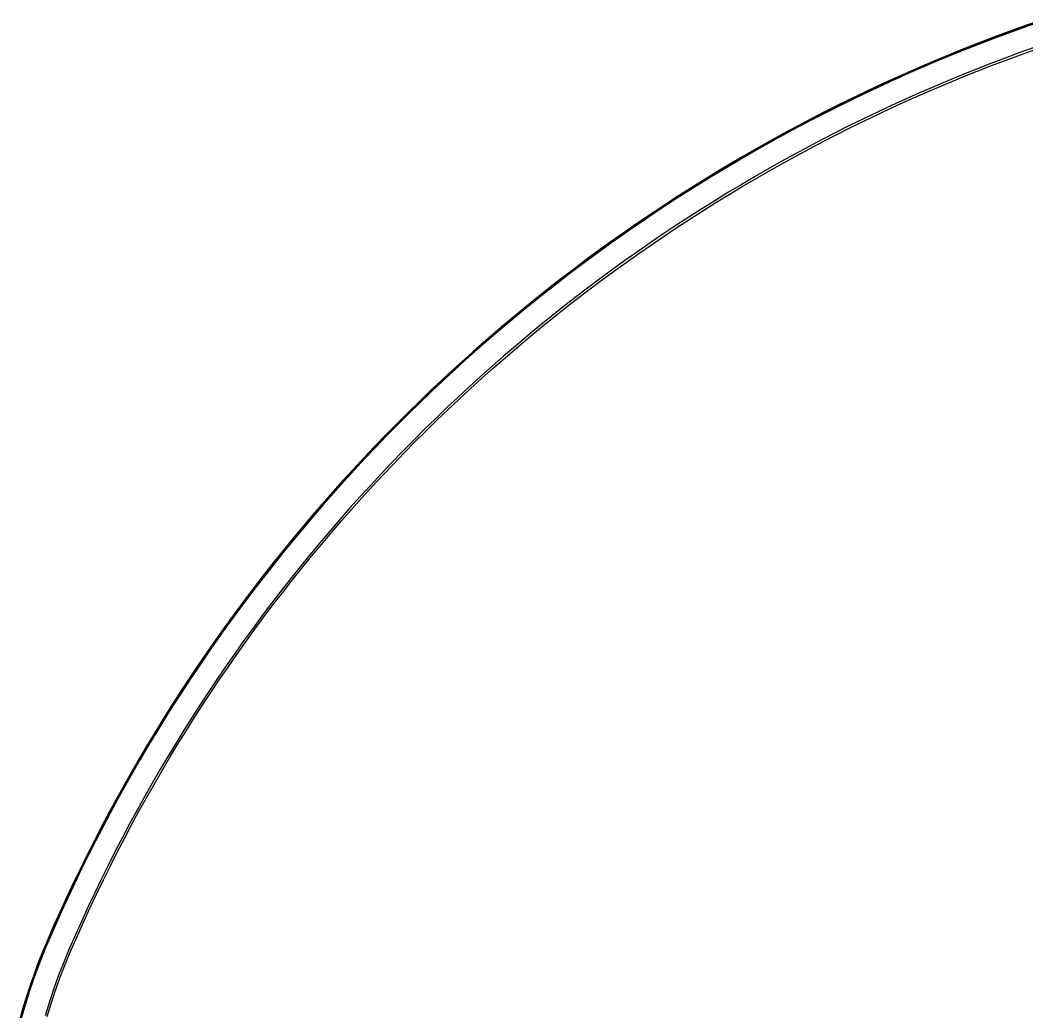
# Model space of a CAD drawing. Header units: millimetres. Extents: x 188.6 to 263.2, y 40.1 to 120.1.
# Drawn here: x 246.067 to 246.651, y 55.841 to 56.417 of the extents above; entities that cross this region are included whole.
import ezdxf

# ---------------------------------------------------------------- set-up
doc = ezdxf.new("R2010")
doc.units = ezdxf.units.MM
doc.layers.add('ARQ', color=8, linetype='Continuous')

# ---------------------------------------------------------------- blocks, each defined once
blk = doc.blocks.new('arq-3pav')
at = {"layer": 'ARQ'}
for p, q in [((41.6514, 16.16011), (41.64282, 16.15712)), ((41.64288, 16.15696), (41.65146, 16.15994)), ((41.63426, 16.15406), (41.62574, 16.15091)), ((41.64282, 16.15712), (41.63426, 16.15406)), ((41.63432, 16.15389), (41.64288, 16.15696)), ((41.6344, 16.15369), (41.64295, 16.15675)), ((41.63446, 16.15352), (41.64301, 16.15659)), ((41.64306, 16.15645), (41.63451, 16.15339)), ((41.64295, 16.15675), (41.65153, 16.15974)), ((41.64301, 16.15659), (41.65159, 16.15957)), ((41.62574, 16.15091), (41.61724, 16.14768)), ((41.61731, 16.14752), (41.6258, 16.15074)), ((41.61738, 16.14731), (41.62588, 16.15054)), ((41.61745, 16.14715), (41.62594, 16.15038)), ((41.62599, 16.15025), (41.6175, 16.14702)), ((41.6258, 16.15074), (41.63432, 16.15389)), ((41.62588, 16.15054), (41.6344, 16.15369)), ((41.62594, 16.15038), (41.63446, 16.15352)), ((41.63451, 16.15339), (41.62599, 16.15025)), ((41.60877, 16.14438), (41.60034, 16.14099)), ((41.60041, 16.14083), (41.60884, 16.14421)), ((41.60049, 16.14063), (41.60892, 16.14401)), ((41.60055, 16.14047), (41.60898, 16.14385)), ((41.60903, 16.14372), (41.60061, 16.14034)), ((41.61724, 16.14768), (41.60877, 16.14438)), ((41.60884, 16.14421), (41.61731, 16.14752)), ((41.60892, 16.14401), (41.61738, 16.14731)), ((41.60898, 16.14385), (41.61745, 16.14715)), ((41.6175, 16.14702), (41.60903, 16.14372)), ((41.64736, 16.14427), (41.63892, 16.14125)), ((41.63936, 16.14005), (41.64778, 16.14307)), ((41.59194, 16.13753), (41.58357, 16.13399)), ((41.58364, 16.13383), (41.592, 16.13737)), ((41.58372, 16.13363), (41.59209, 16.13717)), ((41.58379, 16.13347), (41.59216, 16.13701)), ((41.59221, 16.13688), (41.58385, 16.13334)), ((41.60034, 16.14099), (41.59194, 16.13753)), ((41.592, 16.13737), (41.60041, 16.14083)), ((41.59209, 16.13717), (41.60049, 16.14063)), ((41.59216, 16.13701), (41.60055, 16.14047)), ((41.60061, 16.14034), (41.59221, 16.13688)), ((41.63052, 16.13814), (41.62214, 16.13496)), ((41.6226, 16.13377), (41.63097, 16.13695)), ((41.63892, 16.14125), (41.63052, 16.13814)), ((41.63097, 16.13695), (41.63936, 16.14005)), ((41.58357, 16.13399), (41.57523, 16.13037)), ((41.5753, 16.13021), (41.58364, 16.13383)), ((41.57539, 16.13001), (41.58372, 16.13363)), ((41.57546, 16.12985), (41.58379, 16.13347)), ((41.58385, 16.13334), (41.57552, 16.12972)), ((41.61379, 16.1317), (41.60548, 16.12837)), ((41.62214, 16.13496), (41.61379, 16.1317)), ((41.61426, 16.13052), (41.6226, 16.13377)), ((41.56693, 16.12667), (41.55866, 16.12289)), ((41.55874, 16.12273), (41.567, 16.12651)), ((41.55883, 16.12254), (41.56709, 16.12631)), ((41.5589, 16.12238), (41.56716, 16.12615)), ((41.56722, 16.12602), (41.55896, 16.12225)), ((41.57523, 16.13037), (41.56693, 16.12667)), ((41.57526, 16.13031), (41.56695, 16.12661)), ((41.56695, 16.12661), (41.57529, 16.13024)), ((41.567, 16.12651), (41.5753, 16.13021)), ((41.56709, 16.12631), (41.57539, 16.13001)), ((41.56716, 16.12615), (41.57546, 16.12985)), ((41.57552, 16.12972), (41.56722, 16.12602)), ((41.57529, 16.13024), (41.57526, 16.13031)), ((41.59719, 16.12495), (41.58894, 16.12146)), ((41.60548, 16.12837), (41.59719, 16.12495)), ((41.59768, 16.12377), (41.60596, 16.12718)), ((41.60596, 16.12718), (41.61426, 16.13052)), ((41.55043, 16.11904), (41.54223, 16.11511)), ((41.55866, 16.12289), (41.55043, 16.11904)), ((41.5505, 16.11888), (41.55874, 16.12273)), ((41.5506, 16.11869), (41.55883, 16.12254)), ((41.55067, 16.11853), (41.5589, 16.12238)), ((41.55896, 16.12225), (41.55073, 16.1184)), ((41.58894, 16.12146), (41.58072, 16.11789)), ((41.58124, 16.11672), (41.58944, 16.12029)), ((41.58944, 16.12029), (41.59768, 16.12377)), ((41.54223, 16.11511), (41.53407, 16.11111)), ((41.53415, 16.11095), (41.54231, 16.11495)), ((41.53425, 16.11075), (41.5424, 16.11476)), ((41.53433, 16.1106), (41.54248, 16.1146)), ((41.54254, 16.11448), (41.53439, 16.11047)), ((41.54231, 16.11495), (41.5505, 16.11888)), ((41.5424, 16.11476), (41.5506, 16.11869)), ((41.54248, 16.1146), (41.55067, 16.11853)), ((41.55073, 16.1184), (41.54254, 16.11448)), ((41.57253, 16.11424), (41.56438, 16.11052)), ((41.56492, 16.10936), (41.57306, 16.11308)), ((41.58072, 16.11789), (41.57253, 16.11424)), ((41.57306, 16.11308), (41.58124, 16.11672)), ((41.53407, 16.11111), (41.52596, 16.10702)), ((41.52604, 16.10687), (41.53415, 16.11095)), ((41.52613, 16.10667), (41.53425, 16.11075)), ((41.52621, 16.10652), (41.53433, 16.1106)), ((41.53439, 16.11047), (41.52628, 16.10639)), ((41.56438, 16.11052), (41.55626, 16.10672)), ((41.55681, 16.10557), (41.56492, 16.10936)), ((41.51787, 16.10287), (41.50983, 16.09863)), ((41.50991, 16.09848), (41.51796, 16.10271)), ((41.51001, 16.09829), (41.51806, 16.10252)), ((41.5101, 16.09813), (41.51814, 16.10236)), ((41.5182, 16.10224), (41.51016, 16.09801)), ((41.52596, 16.10702), (41.51787, 16.10287)), ((41.51796, 16.10271), (41.52604, 16.10687)), ((41.51806, 16.10252), (41.52613, 16.10667)), ((41.51814, 16.10236), (41.52621, 16.10652)), ((41.52628, 16.10639), (41.5182, 16.10224)), ((41.54818, 16.10285), (41.54014, 16.0989)), ((41.54071, 16.09776), (41.54874, 16.1017)), ((41.55626, 16.10672), (41.54818, 16.10285)), ((41.54874, 16.1017), (41.55681, 16.10557)), ((41.50983, 16.09863), (41.50183, 16.09432)), ((41.50191, 16.09417), (41.50991, 16.09848)), ((41.50202, 16.09398), (41.51001, 16.09829)), ((41.5021, 16.09383), (41.5101, 16.09813)), ((41.51016, 16.09801), (41.50217, 16.0937)), ((41.54014, 16.0989), (41.53214, 16.09487)), ((41.53272, 16.09373), (41.54071, 16.09776)), ((41.49387, 16.08994), (41.48594, 16.08549)), ((41.48603, 16.08533), (41.49395, 16.08979)), ((41.50183, 16.09432), (41.49387, 16.08994)), ((41.49395, 16.08979), (41.50191, 16.09417)), ((41.49406, 16.0896), (41.50202, 16.09398)), ((41.49414, 16.08945), (41.5021, 16.09383)), ((41.50217, 16.0937), (41.49421, 16.08932)), ((41.52417, 16.09077), (41.51623, 16.0866)), ((41.53214, 16.09487), (41.52417, 16.09077)), ((41.52476, 16.08964), (41.53272, 16.09373)), ((41.48594, 16.08549), (41.47807, 16.08096)), ((41.47815, 16.0808), (41.48603, 16.08533)), ((41.47826, 16.08061), (41.48614, 16.08514)), ((41.47835, 16.08046), (41.48623, 16.08499)), ((41.4863, 16.08487), (41.47842, 16.08034)), ((41.48614, 16.08514), (41.49406, 16.0896)), ((41.48623, 16.08499), (41.49414, 16.08945)), ((41.49421, 16.08932), (41.4863, 16.08487)), ((41.51623, 16.0866), (41.50835, 16.08235)), ((41.50896, 16.08123), (41.51684, 16.08547)), ((41.51684, 16.08547), (41.52476, 16.08964)), ((41.47807, 16.08096), (41.47023, 16.07635)), ((41.47032, 16.0762), (41.47815, 16.0808)), ((41.47043, 16.07601), (41.47826, 16.08061)), ((41.47052, 16.07586), (41.47835, 16.08046)), ((41.47842, 16.08034), (41.47059, 16.07574)), ((41.50049, 16.07803), (41.49268, 16.07364)), ((41.50835, 16.08235), (41.50049, 16.07803)), ((41.50112, 16.07691), (41.50896, 16.08123)), ((41.47023, 16.07635), (41.46244, 16.07167)), ((41.46253, 16.07152), (41.47032, 16.0762)), ((41.46264, 16.07134), (41.47043, 16.07601)), ((41.46273, 16.07119), (41.47052, 16.07586)), ((41.47059, 16.07574), (41.46281, 16.07107)), ((41.49268, 16.07364), (41.48492, 16.06917)), ((41.48556, 16.06806), (41.49332, 16.07253)), ((41.49332, 16.07253), (41.50112, 16.07691)), ((41.45469, 16.06692), (41.44699, 16.0621)), ((41.44708, 16.06195), (41.45478, 16.06677)), ((41.4472, 16.06177), (41.4549, 16.06659)), ((41.44729, 16.06162), (41.45499, 16.06644)), ((41.45506, 16.06632), (41.44736, 16.0615)), ((41.46244, 16.07167), (41.45469, 16.06692)), ((41.45478, 16.06677), (41.46253, 16.07152)), ((41.4549, 16.06659), (41.46264, 16.07134)), ((41.45499, 16.06644), (41.46273, 16.07119)), ((41.46281, 16.07107), (41.45506, 16.06632)), ((41.48492, 16.06917), (41.47719, 16.06463)), ((41.47784, 16.06353), (41.48556, 16.06806)), ((41.44699, 16.0621), (41.43933, 16.05721)), ((41.43942, 16.05706), (41.44708, 16.06195)), ((41.43954, 16.05687), (41.4472, 16.06177)), ((41.43963, 16.05673), (41.44729, 16.06162)), ((41.44736, 16.0615), (41.43971, 16.05661)), ((41.47719, 16.06463), (41.46951, 16.06002)), ((41.47017, 16.05892), (41.47784, 16.06353)), ((41.43933, 16.05721), (41.43172, 16.05224)), ((41.43181, 16.05209), (41.43942, 16.05706)), ((41.43193, 16.05191), (41.43954, 16.05687)), ((41.43203, 16.05176), (41.43963, 16.05673)), ((41.43971, 16.05661), (41.43211, 16.05164)), ((41.46187, 16.05533), (41.45427, 16.05058)), ((41.46951, 16.06002), (41.46187, 16.05533)), ((41.46254, 16.05425), (41.47017, 16.05892)), ((41.43172, 16.05224), (41.42415, 16.0472)), ((41.42425, 16.04705), (41.43181, 16.05209)), ((41.42437, 16.04687), (41.43193, 16.05191)), ((41.42447, 16.04673), (41.43203, 16.05176)), ((41.43211, 16.05164), (41.42455, 16.04661)), ((41.45427, 16.05058), (41.44672, 16.04575)), ((41.44742, 16.04468), (41.45496, 16.0495)), ((41.45496, 16.0495), (41.46254, 16.05425)), ((41.42415, 16.0472), (41.41663, 16.04209)), ((41.41673, 16.04195), (41.42425, 16.04705)), ((41.41686, 16.04177), (41.42437, 16.04687)), ((41.41695, 16.04162), (41.42447, 16.04673)), ((41.42455, 16.04661), (41.41704, 16.04151)), ((41.44672, 16.04575), (41.43922, 16.04086)), ((41.43992, 16.03979), (41.44742, 16.04468)), ((41.41663, 16.04209), (41.40916, 16.03691)), ((41.40927, 16.03677), (41.41673, 16.04195)), ((41.40939, 16.03659), (41.41686, 16.04177)), ((41.40949, 16.03645), (41.41695, 16.04162)), ((41.41704, 16.04151), (41.40957, 16.03633)), ((41.43922, 16.04086), (41.43176, 16.03589)), ((41.43247, 16.03483), (41.43992, 16.03979)), ((41.40174, 16.03167), (41.39437, 16.02635)), ((41.39448, 16.02621), (41.40185, 16.03152)), ((41.3946, 16.02603), (41.40197, 16.03135)), ((41.40916, 16.03691), (41.40174, 16.03167)), ((41.40185, 16.03152), (41.40927, 16.03677)), ((41.40197, 16.03135), (41.40939, 16.03659)), ((41.40207, 16.03121), (41.40949, 16.03645)), ((41.40957, 16.03633), (41.40216, 16.03109)), ((41.43176, 16.03589), (41.42435, 16.03085)), ((41.42507, 16.0298), (41.43247, 16.03483)), ((41.39437, 16.02635), (41.38705, 16.02097)), ((41.38716, 16.02082), (41.39448, 16.02621)), ((41.38729, 16.02065), (41.3946, 16.02603)), ((41.38739, 16.02051), (41.39471, 16.02589)), ((41.39479, 16.02578), (41.38747, 16.0204)), ((41.39471, 16.02589), (41.40207, 16.03121)), ((41.40216, 16.03109), (41.39479, 16.02578)), ((41.41698, 16.02575), (41.40966, 16.02057)), ((41.42435, 16.03085), (41.41698, 16.02575)), ((41.41772, 16.0247), (41.42507, 16.0298)), ((41.38705, 16.02097), (41.37978, 16.01551)), ((41.37989, 16.01537), (41.38716, 16.02082)), ((41.38002, 16.0152), (41.38729, 16.02065)), ((41.38012, 16.01506), (41.38739, 16.02051)), ((41.38747, 16.0204), (41.38021, 16.01495)), ((41.40966, 16.02057), (41.4024, 16.01533)), ((41.40315, 16.0143), (41.41041, 16.01953)), ((41.41041, 16.01953), (41.41772, 16.0247)), ((41.37978, 16.01551), (41.37256, 16.00999)), ((41.37267, 16.00985), (41.37989, 16.01537)), ((41.3728, 16.00968), (41.38002, 16.0152)), ((41.37291, 16.00954), (41.38012, 16.01506)), ((41.38021, 16.01495), (41.37299, 16.00943)), ((41.4024, 16.01533), (41.39518, 16.01002)), ((41.39594, 16.009), (41.40315, 16.0143)), ((41.37256, 16.00999), (41.36539, 16.0044)), ((41.3655, 16.00426), (41.37267, 16.00985)), ((41.36564, 16.00409), (41.3728, 16.00968)), ((41.36574, 16.00396), (41.37291, 16.00954)), ((41.37299, 16.00943), (41.36583, 16.00385)), ((41.39518, 16.01002), (41.38801, 16.00465)), ((41.38878, 16.00363), (41.39594, 16.009)), ((41.36539, 16.0044), (41.35828, 15.99875)), ((41.35839, 15.99861), (41.3655, 16.00426)), ((41.35852, 15.99844), (41.36564, 16.00409)), ((41.35863, 15.9983), (41.36574, 16.00396)), ((41.36583, 16.00385), (41.35872, 15.99819)), ((41.38801, 16.00465), (41.38089, 15.9992)), ((41.38167, 15.99819), (41.38878, 16.00363)), ((41.35828, 15.99875), (41.35122, 15.99303)), ((41.35133, 15.99289), (41.35839, 15.99861)), ((41.35147, 15.99272), (41.35852, 15.99844)), ((41.35158, 15.99259), (41.35863, 15.9983)), ((41.35872, 15.99819), (41.35166, 15.99248)), ((41.38089, 15.9992), (41.37383, 15.99369)), ((41.37462, 15.99269), (41.38167, 15.99819)), ((41.35122, 15.99303), (41.34421, 15.98724)), ((41.34432, 15.9871), (41.35133, 15.99289)), ((41.34446, 15.98694), (41.35147, 15.99272)), ((41.34457, 15.9868), (41.35158, 15.99259)), ((41.35166, 15.99248), (41.34466, 15.98669)), ((41.37383, 15.99369), (41.36681, 15.98812)), ((41.36761, 15.98712), (41.37462, 15.99269)), ((41.34421, 15.98724), (41.33725, 15.98139)), ((41.33737, 15.98125), (41.34432, 15.9871)), ((41.33751, 15.98109), (41.34446, 15.98694)), ((41.33762, 15.98095), (41.34457, 15.9868)), ((41.34466, 15.98669), (41.33771, 15.98085)), ((41.36681, 15.98812), (41.35985, 15.98248)), ((41.36066, 15.98149), (41.36761, 15.98712)), ((41.33725, 15.98139), (41.33036, 15.97547)), ((41.33047, 15.97533), (41.33737, 15.98125)), ((41.33062, 15.97517), (41.33751, 15.98109)), ((41.33073, 15.97504), (41.33762, 15.98095)), ((41.33771, 15.98085), (41.33082, 15.97493)), ((41.35985, 15.98248), (41.35294, 15.97677)), ((41.35376, 15.97579), (41.36066, 15.98149)), ((41.33036, 15.97547), (41.32352, 15.96949)), ((41.32363, 15.96935), (41.33047, 15.97533)), ((41.32378, 15.96919), (41.33062, 15.97517)), ((41.32389, 15.96906), (41.33073, 15.97504)), ((41.33082, 15.97493), (41.32398, 15.96895)), ((41.35294, 15.97677), (41.34608, 15.971)), ((41.34691, 15.97003), (41.35376, 15.97579)), ((41.32352, 15.96949), (41.31673, 15.96344)), ((41.31685, 15.96331), (41.32363, 15.96935)), ((41.31699, 15.96315), (41.32378, 15.96919)), ((41.31711, 15.96302), (41.32389, 15.96906)), ((41.32398, 15.96895), (41.3172, 15.96291)), ((41.34608, 15.971), (41.33928, 15.96516)), ((41.34012, 15.9642), (41.34691, 15.97003)), ((41.31673, 15.96344), (41.31, 15.95733)), ((41.31012, 15.9572), (41.31685, 15.96331)), ((41.31026, 15.95704), (41.31699, 15.96315)), ((41.31038, 15.95691), (41.31711, 15.96302)), ((41.3172, 15.96291), (41.31048, 15.95681)), ((41.33928, 15.96516), (41.33253, 15.95926)), ((41.33338, 15.95831), (41.34012, 15.9642)), ((41.31, 15.95733), (41.30333, 15.95116)), ((41.30345, 15.95103), (41.31012, 15.9572)), ((41.3036, 15.95087), (41.31026, 15.95704)), ((41.30371, 15.95075), (41.31038, 15.95691)), ((41.31048, 15.95681), (41.30381, 15.95064)), ((41.33253, 15.95926), (41.32584, 15.9533)), ((41.3267, 15.95235), (41.33338, 15.95831)), ((41.30333, 15.95116), (41.29671, 15.94493)), ((41.29684, 15.9448), (41.30345, 15.95103)), ((41.29699, 15.94464), (41.3036, 15.95087)), ((41.2971, 15.94451), (41.30371, 15.95075)), ((41.30381, 15.95064), (41.2972, 15.94441)), ((41.32584, 15.9533), (41.31921, 15.94728)), ((41.32007, 15.94634), (41.3267, 15.95235)), ((41.29671, 15.94493), (41.29016, 15.93863)), ((41.29028, 15.9385), (41.29684, 15.9448)), ((41.29043, 15.93835), (41.29699, 15.94464)), ((41.29055, 15.93822), (41.2971, 15.94451)), ((41.2972, 15.94441), (41.29065, 15.93812)), ((41.31921, 15.94728), (41.31263, 15.9412)), ((41.3135, 15.94026), (41.32007, 15.94634)), ((41.29016, 15.93863), (41.28366, 15.93228)), ((41.28378, 15.93215), (41.29028, 15.9385)), ((41.28394, 15.932), (41.29043, 15.93835)), ((41.28406, 15.93187), (41.29055, 15.93822)), ((41.29065, 15.93812), (41.28416, 15.93177)), ((41.31263, 15.9412), (41.30611, 15.93505)), ((41.30699, 15.93412), (41.3135, 15.94026)), ((41.28366, 15.93228), (41.27722, 15.92586)), ((41.27735, 15.92573), (41.28378, 15.93215)), ((41.2775, 15.92558), (41.28394, 15.932)), ((41.27763, 15.92546), (41.28406, 15.93187)), ((41.30611, 15.93505), (41.29964, 15.92884)), ((41.30053, 15.92792), (41.30699, 15.93412)), ((41.28416, 15.93177), (41.27773, 15.92536)), ((41.29964, 15.92884), (41.29324, 15.92258)), ((41.29414, 15.92167), (41.30053, 15.92792)), ((41.27722, 15.92586), (41.27085, 15.91938)), ((41.27097, 15.91926), (41.27735, 15.92573)), ((41.27113, 15.91911), (41.2775, 15.92558)), ((41.27125, 15.91899), (41.27763, 15.92546)), ((41.27773, 15.92536), (41.27136, 15.91889)), ((41.29324, 15.92258), (41.28689, 15.91625)), ((41.2878, 15.91535), (41.29414, 15.92167)), ((41.27085, 15.91938), (41.26453, 15.91285)), ((41.26466, 15.91272), (41.27097, 15.91926)), ((41.26482, 15.91257), (41.27113, 15.91911)), ((41.26494, 15.91245), (41.27125, 15.91899)), ((41.27136, 15.91889), (41.26505, 15.91235)), ((41.28689, 15.91625), (41.28061, 15.90987)), ((41.28152, 15.90897), (41.2878, 15.91535)), ((41.26453, 15.91285), (41.25828, 15.90625)), ((41.25841, 15.90613), (41.26466, 15.91272)), ((41.25857, 15.90598), (41.26482, 15.91257)), ((41.25869, 15.90586), (41.26494, 15.91245)), ((41.26505, 15.91235), (41.2588, 15.90576)), ((41.28061, 15.90987), (41.27438, 15.90342)), ((41.2753, 15.90254), (41.28152, 15.90897)), ((41.25828, 15.90625), (41.25209, 15.8996)), ((41.25222, 15.89948), (41.25841, 15.90613)), ((41.25238, 15.89933), (41.25857, 15.90598)), ((41.2525, 15.89921), (41.25869, 15.90586)), ((41.2588, 15.90576), (41.25261, 15.89912)), ((41.27438, 15.90342), (41.26821, 15.89692)), ((41.25209, 15.8996), (41.24596, 15.89289)), ((41.24609, 15.89277), (41.25222, 15.89948)), ((41.24625, 15.89262), (41.25238, 15.89933)), ((41.24638, 15.89251), (41.2525, 15.89921)), ((41.25261, 15.89912), (41.24648, 15.89241)), ((41.26821, 15.89692), (41.26211, 15.89036)), ((41.26914, 15.89604), (41.2753, 15.90254)), ((41.24596, 15.89289), (41.23989, 15.88612)), ((41.24002, 15.886), (41.24609, 15.89277)), ((41.24019, 15.88586), (41.24625, 15.89262)), ((41.24032, 15.88574), (41.24638, 15.89251)), ((41.24648, 15.89241), (41.24042, 15.88565)), ((41.26305, 15.88949), (41.26914, 15.89604)), ((41.23989, 15.88612), (41.23389, 15.8793)), ((41.23402, 15.87918), (41.24002, 15.886)), ((41.23418, 15.87904), (41.24019, 15.88586)), ((41.23432, 15.87892), (41.24032, 15.88574)), ((41.24042, 15.88565), (41.23442, 15.87883)), ((41.26211, 15.89036), (41.25607, 15.88374)), ((41.25701, 15.88288), (41.26305, 15.88949)), ((41.23389, 15.8793), (41.22795, 15.87242)), ((41.25607, 15.88374), (41.25008, 15.87707)), ((41.25104, 15.87622), (41.25701, 15.88288)), ((41.22808, 15.8723), (41.23402, 15.87918)), ((41.22825, 15.87216), (41.23418, 15.87904)), ((41.22838, 15.87205), (41.23432, 15.87892)), ((41.23442, 15.87883), (41.22849, 15.87195)), ((41.25008, 15.87707), (41.24416, 15.87034)), ((41.24513, 15.8695), (41.25104, 15.87622)), ((41.22795, 15.87242), (41.22208, 15.86548)), ((41.22221, 15.86537), (41.22808, 15.8723)), ((41.22238, 15.86523), (41.22825, 15.87216)), ((41.22251, 15.86511), (41.22838, 15.87205)), ((41.22849, 15.87195), (41.22262, 15.86502)), ((41.24416, 15.87034), (41.23831, 15.86356)), ((41.23928, 15.86273), (41.24513, 15.8695)), ((41.22208, 15.86548), (41.21627, 15.85849)), ((41.2164, 15.85838), (41.22221, 15.86537)), ((41.21657, 15.85824), (41.22238, 15.86523)), ((41.2167, 15.85813), (41.22251, 15.86511)), ((41.22262, 15.86502), (41.21681, 15.85804)), ((41.23831, 15.86356), (41.23252, 15.85672)), ((41.2335, 15.8559), (41.23928, 15.86273)), ((41.21627, 15.85849), (41.21052, 15.85145)), ((41.21066, 15.85134), (41.2164, 15.85838)), ((41.21083, 15.8512), (41.21657, 15.85824)), ((41.21096, 15.85109), (41.2167, 15.85813)), ((41.21681, 15.85804), (41.21107, 15.851)), ((41.23252, 15.85672), (41.22679, 15.84983)), ((41.22778, 15.84901), (41.2335, 15.8559)), ((41.21052, 15.85145), (41.20485, 15.84435)), ((41.20498, 15.84424), (41.21066, 15.85134)), ((41.20516, 15.8441), (41.21083, 15.8512)), ((41.20529, 15.844), (41.21096, 15.85109)), ((41.21107, 15.851), (41.2054, 15.84391)), ((41.20485, 15.84435), (41.19923, 15.8372)), ((41.19937, 15.83709), (41.20498, 15.84424)), ((41.22679, 15.84983), (41.22113, 15.84288)), ((41.22212, 15.84208), (41.22778, 15.84901)), ((41.19954, 15.83696), (41.20516, 15.8441)), ((41.19968, 15.83685), (41.20529, 15.844)), ((41.2054, 15.84391), (41.19979, 15.83676)), ((41.22113, 15.84288), (41.21553, 15.83588)), ((41.21653, 15.83509), (41.22212, 15.84208)), ((41.19923, 15.8372), (41.19369, 15.83)), ((41.19383, 15.82989), (41.19937, 15.83709)), ((41.194, 15.82976), (41.19954, 15.83696)), ((41.19414, 15.82965), (41.19968, 15.83685)), ((41.19979, 15.83676), (41.19426, 15.82957)), ((41.21553, 15.83588), (41.21, 15.82883)), ((41.21101, 15.82805), (41.21653, 15.83509)), ((41.19369, 15.83), (41.18821, 15.82274)), ((41.18836, 15.82264), (41.19383, 15.82989)), ((41.18853, 15.82251), (41.194, 15.82976)), ((41.18867, 15.8224), (41.19414, 15.82965)), ((41.19426, 15.82957), (41.18878, 15.82232)), ((41.21, 15.82883), (41.20453, 15.82173)), ((41.20555, 15.82096), (41.21101, 15.82805)), ((41.18821, 15.82274), (41.18281, 15.81544)), ((41.18295, 15.81533), (41.18836, 15.82264)), ((41.18313, 15.81521), (41.18853, 15.82251)), ((41.18327, 15.8151), (41.18867, 15.8224)), ((41.18878, 15.82232), (41.18338, 15.81502)), ((41.20453, 15.82173), (41.19913, 15.81458)), ((41.20016, 15.81382), (41.20555, 15.82096)), ((41.18281, 15.81544), (41.17747, 15.80808)), ((41.17761, 15.80798), (41.18295, 15.81533)), ((41.17779, 15.80785), (41.18313, 15.81521)), ((41.17793, 15.80775), (41.18327, 15.8151)), ((41.18338, 15.81502), (41.17804, 15.80767)), ((41.19913, 15.81458), (41.1938, 15.80738)), ((41.19483, 15.80662), (41.20016, 15.81382)), ((41.17747, 15.80808), (41.1722, 15.80068)), ((41.17234, 15.80058), (41.17761, 15.80798)), ((41.17252, 15.80045), (41.17779, 15.80785)), ((41.17266, 15.80035), (41.17793, 15.80775)), ((41.17804, 15.80767), (41.17278, 15.80027)), ((41.1938, 15.80738), (41.18854, 15.80013)), ((41.18958, 15.79938), (41.19483, 15.80662)), ((41.1722, 15.80068), (41.167, 15.79322)), ((41.16714, 15.79312), (41.17234, 15.80058)), ((41.16732, 15.793), (41.17252, 15.80045)), ((41.16746, 15.7929), (41.17266, 15.80035)), ((41.17278, 15.80027), (41.16758, 15.79282)), ((41.18854, 15.80013), (41.18334, 15.79283)), ((41.18439, 15.79209), (41.18958, 15.79938)), ((41.167, 15.79322), (41.16187, 15.78572)), ((41.16201, 15.78562), (41.16714, 15.79312)), ((41.16219, 15.7855), (41.16732, 15.793)), ((41.16234, 15.7854), (41.16746, 15.7929)), ((41.16758, 15.79282), (41.16246, 15.78532)), ((41.18334, 15.79283), (41.17821, 15.78548)), ((41.17927, 15.78475), (41.18439, 15.79209)), ((41.16187, 15.78572), (41.15681, 15.77817)), ((41.15696, 15.77807), (41.16201, 15.78562)), ((41.15714, 15.77795), (41.16219, 15.7855)), ((41.15728, 15.77786), (41.16234, 15.7854)), ((41.16246, 15.78532), (41.1574, 15.77778)), ((41.17821, 15.78548), (41.17316, 15.77808)), ((41.17421, 15.77736), (41.17927, 15.78475)), ((41.15681, 15.77817), (41.15182, 15.77058)), ((41.15197, 15.77048), (41.15696, 15.77807)), ((41.15215, 15.77036), (41.15714, 15.77795)), ((41.15229, 15.77027), (41.15728, 15.77786)), ((41.1574, 15.77778), (41.15241, 15.77019)), ((41.17316, 15.77808), (41.16817, 15.77063)), ((41.16923, 15.76993), (41.17421, 15.77736)), ((41.15182, 15.77058), (41.1469, 15.76293)), ((41.14705, 15.76284), (41.15197, 15.77048)), ((41.14723, 15.76272), (41.15215, 15.77036)), ((41.14738, 15.76263), (41.15229, 15.77027)), ((41.15241, 15.77019), (41.1475, 15.76255)), ((41.16817, 15.77063), (41.16325, 15.76315)), ((41.16432, 15.76245), (41.16923, 15.76993)), ((41.1469, 15.76293), (41.14205, 15.75524)), ((41.14221, 15.75515), (41.14705, 15.76284)), ((41.14239, 15.75503), (41.14723, 15.76272)), ((41.14254, 15.75494), (41.14738, 15.76263)), ((41.1475, 15.76255), (41.14266, 15.75487)), ((41.16325, 15.76315), (41.1584, 15.75561)), ((41.15948, 15.75492), (41.16432, 15.76245)), ((41.14205, 15.75524), (41.13728, 15.74751)), ((41.13743, 15.74742), (41.14221, 15.75515)), ((41.13761, 15.74731), (41.14239, 15.75503)), ((41.13776, 15.74722), (41.14254, 15.75494)), ((41.14266, 15.75487), (41.13788, 15.74714)), ((41.1584, 15.75561), (41.15362, 15.74803)), ((41.1547, 15.74735), (41.15948, 15.75492)), ((41.13728, 15.74751), (41.13258, 15.73973)), ((41.13273, 15.73964), (41.13743, 15.74742)), ((41.13291, 15.73953), (41.13761, 15.74731)), ((41.13306, 15.73944), (41.13776, 15.74722)), ((41.13788, 15.74714), (41.13319, 15.73937)), ((41.15362, 15.74803), (41.14891, 15.7404)), ((41.15, 15.73974), (41.1547, 15.74735)), ((41.13258, 15.73973), (41.12795, 15.73191)), ((41.1281, 15.73182), (41.13273, 15.73964)), ((41.12829, 15.73171), (41.13291, 15.73953)), ((41.12844, 15.73163), (41.13306, 15.73944)), ((41.13319, 15.73937), (41.12856, 15.73155)), ((41.14891, 15.7404), (41.14427, 15.73274)), ((41.14537, 15.73208), (41.15, 15.73974)), ((41.12795, 15.73191), (41.12339, 15.72405)), ((41.12355, 15.72396), (41.1281, 15.73182)), ((41.12374, 15.72385), (41.12829, 15.73171)), ((41.12389, 15.72376), (41.12844, 15.73163)), ((41.12856, 15.73155), (41.12401, 15.72369)), ((41.14427, 15.73274), (41.13971, 15.72503)), ((41.14082, 15.72438), (41.14537, 15.73208)), ((41.12339, 15.72405), (41.11891, 15.71614)), ((41.11907, 15.71605), (41.12355, 15.72396)), ((41.11926, 15.71595), (41.12374, 15.72385)), ((41.11941, 15.71586), (41.12389, 15.72376)), ((41.12401, 15.72369), (41.11953, 15.71579)), ((41.13971, 15.72503), (41.13522, 15.71727)), ((41.13633, 15.71663), (41.14082, 15.72438)), ((41.11891, 15.71614), (41.1145, 15.70819)), ((41.11466, 15.7081), (41.11907, 15.71605)), ((41.11485, 15.708), (41.11926, 15.71595)), ((41.115, 15.70792), (41.11941, 15.71586)), ((41.11953, 15.71579), (41.11513, 15.70785)), ((41.13522, 15.71727), (41.1308, 15.70947)), ((41.13192, 15.70885), (41.13633, 15.71663)), ((41.1145, 15.70819), (41.11017, 15.7002)), ((41.11033, 15.70012), (41.11466, 15.7081)), ((41.11052, 15.70002), (41.11485, 15.708)), ((41.11067, 15.69993), (41.115, 15.70792)), ((41.11513, 15.70785), (41.1108, 15.69987)), ((41.1308, 15.70947), (41.12646, 15.70163)), ((41.12758, 15.70102), (41.13192, 15.70885)), ((41.11017, 15.7002), (41.10591, 15.69217)), ((41.10607, 15.69209), (41.11033, 15.70012)), ((41.10626, 15.69199), (41.11052, 15.70002)), ((41.10642, 15.69191), (41.11067, 15.69993)), ((41.1108, 15.69987), (41.10654, 15.69184)), ((41.12646, 15.70163), (41.12218, 15.69376)), ((41.12331, 15.69315), (41.12758, 15.70102)), ((41.12218, 15.69376), (41.11799, 15.68584)), ((41.11912, 15.68525), (41.12331, 15.69315)), ((41.10591, 15.69217), (41.10173, 15.6841)), ((41.10189, 15.68402), (41.10607, 15.69209)), ((41.10208, 15.68392), (41.10626, 15.69199)), ((41.10224, 15.68384), (41.10642, 15.69191)), ((41.10654, 15.69184), (41.10236, 15.68378)), ((41.10173, 15.6841), (41.09762, 15.676)), ((41.09778, 15.67592), (41.10189, 15.68402)), ((41.09798, 15.67582), (41.10208, 15.68392)), ((41.09813, 15.67574), (41.10224, 15.68384)), ((41.10236, 15.68378), (41.09826, 15.67568)), ((41.11799, 15.68584), (41.11386, 15.67789)), ((41.115, 15.6773), (41.11912, 15.68525)), ((41.09762, 15.676), (41.09359, 15.66785)), ((41.09375, 15.66777), (41.09778, 15.67592)), ((41.09395, 15.66767), (41.09798, 15.67582)), ((41.0941, 15.6676), (41.09813, 15.67574)), ((41.09826, 15.67568), (41.09423, 15.66754)), ((41.11386, 15.67789), (41.10981, 15.66989)), ((41.11096, 15.66932), (41.115, 15.6773)), ((41.10981, 15.66989), (41.10584, 15.66186)), ((41.10699, 15.6613), (41.11096, 15.66932)), ((41.09359, 15.66785), (41.08964, 15.65967)), ((41.0898, 15.65959), (41.09375, 15.66777)), ((41.08999, 15.6595), (41.09395, 15.66767)), ((41.09015, 15.65942), (41.0941, 15.6676)), ((41.09423, 15.66754), (41.09028, 15.65936)), ((41.08964, 15.65967), (41.08576, 15.65145)), ((41.08592, 15.65137), (41.0898, 15.65959)), ((41.08612, 15.65128), (41.08999, 15.6595)), ((41.08628, 15.65121), (41.09015, 15.65942)), ((41.09028, 15.65936), (41.0864, 15.65115)), ((41.10584, 15.66186), (41.10194, 15.65379)), ((41.10309, 15.65324), (41.10699, 15.6613)), ((41.08576, 15.65145), (41.08196, 15.64319)), ((41.08212, 15.64312), (41.08592, 15.65137)), ((41.10194, 15.65379), (41.09812, 15.64569)), ((41.09927, 15.64515), (41.10309, 15.65324)), ((41.08232, 15.64303), (41.08612, 15.65128)), ((41.08248, 15.64296), (41.08628, 15.65121)), ((41.0864, 15.65115), (41.08261, 15.6429)), ((41.09812, 15.64569), (41.09437, 15.63755)), ((41.08196, 15.64319), (41.07824, 15.6349)), ((41.0784, 15.63483), (41.08212, 15.64312)), ((41.0786, 15.63474), (41.08232, 15.64303)), ((41.07876, 15.63467), (41.08248, 15.64296)), ((41.08261, 15.6429), (41.07889, 15.63461)), ((41.09553, 15.63702), (41.09927, 15.64515)), ((41.07824, 15.6349), (41.07459, 15.62658)), ((41.07475, 15.62651), (41.0784, 15.63483)), ((41.07495, 15.62642), (41.0786, 15.63474)), ((41.07511, 15.62635), (41.07876, 15.63467)), ((41.07889, 15.63461), (41.07524, 15.62629)), ((41.09437, 15.63755), (41.0907, 15.62937)), ((41.09187, 15.62885), (41.09553, 15.63702)), ((41.0907, 15.62937), (41.08711, 15.62119)), ((41.08829, 15.62068), (41.09187, 15.62885)), ((41.07459, 15.62658), (41.0725, 15.62163)), ((41.07266, 15.62156), (41.07475, 15.62651)), ((41.07286, 15.62148), (41.07495, 15.62642)), ((41.07302, 15.62141), (41.07511, 15.62635)), ((41.07524, 15.62629), (41.07315, 15.62135)), ((41.07048, 15.61665), (41.06855, 15.61164)), ((41.06871, 15.61158), (41.07065, 15.61658)), ((41.06891, 15.6115), (41.07085, 15.6165)), ((41.06908, 15.61144), (41.07101, 15.61644)), ((41.07114, 15.61639), (41.06921, 15.61139)), ((41.0725, 15.62163), (41.07048, 15.61665)), ((41.07065, 15.61658), (41.07266, 15.62156)), ((41.07085, 15.6165), (41.07286, 15.62148)), ((41.07101, 15.61644), (41.07302, 15.62141)), ((41.07315, 15.62135), (41.07114, 15.61639)), ((41.0851, 15.61641), (41.08316, 15.61163)), ((41.08711, 15.62119), (41.0851, 15.61641)), ((41.08628, 15.61593), (41.08829, 15.62068)), ((41.06855, 15.61164), (41.06669, 15.6066)), ((41.06685, 15.60654), (41.06871, 15.61158)), ((41.06706, 15.60646), (41.06891, 15.6115)), ((41.06722, 15.60641), (41.06908, 15.61144)), ((41.06921, 15.61139), (41.06736, 15.60636)), ((41.08316, 15.61163), (41.0813, 15.60682)), ((41.08249, 15.60637), (41.08435, 15.61116)), ((41.08435, 15.61116), (41.08628, 15.61593)), ((41.06669, 15.6066), (41.06491, 15.60153)), ((41.06507, 15.60147), (41.06685, 15.60654)), ((41.06528, 15.6014), (41.06706, 15.60646)), ((41.06544, 15.60135), (41.06722, 15.60641)), ((41.06736, 15.60636), (41.06558, 15.6013)), ((41.0813, 15.60682), (41.07951, 15.60198)), ((41.08072, 15.60155), (41.08249, 15.60637)), ((41.06491, 15.60153), (41.06321, 15.59643)), ((41.06338, 15.59638), (41.06507, 15.60147)), ((41.06358, 15.59631), (41.06528, 15.6014)), ((41.06375, 15.59626), (41.06544, 15.60135)), ((41.06558, 15.6013), (41.06388, 15.59622)), ((41.07951, 15.60198), (41.0778, 15.59712)), ((41.07901, 15.5967), (41.08072, 15.60155)), ((41.06321, 15.59643), (41.06159, 15.59131)), ((41.06176, 15.59126), (41.06338, 15.59638)), ((41.06197, 15.5912), (41.06358, 15.59631)), ((41.06213, 15.59115), (41.06375, 15.59626)), ((41.06388, 15.59622), (41.06227, 15.5911)), ((41.0778, 15.59712), (41.07617, 15.59222)), ((41.07739, 15.59183), (41.07901, 15.5967)), ((41.06159, 15.59131), (41.06005, 15.58617)), ((41.06022, 15.58612), (41.06176, 15.59126)), ((41.06043, 15.58606), (41.06197, 15.5912)), ((41.06059, 15.58601), (41.06213, 15.59115)), ((41.06227, 15.5911), (41.06073, 15.58597)), ((41.07462, 15.5873), (41.07314, 15.58236)), ((41.07617, 15.59222), (41.07462, 15.5873)), ((41.07584, 15.58693), (41.07739, 15.59183)), ((41.06005, 15.58617), (41.05859, 15.581)), ((41.05876, 15.58095), (41.06022, 15.58612)), ((41.05883, 15.58093), (41.06029, 15.5861)), ((41.05914, 15.58085), (41.06059, 15.58601)), ((41.06073, 15.58597), (41.05928, 15.58081)), ((41.06029, 15.5861), (41.06043, 15.58606)), ((41.07437, 15.58201), (41.07584, 15.58693))]:
    blk.add_line(p, q, dxfattribs=at)

msp = doc.modelspace()

# ---------------------------------------------------------------- block references
msp.add_blockref('arq-3pav', (205.00842, 40.25682))

doc.saveas('drawing.dxf')
